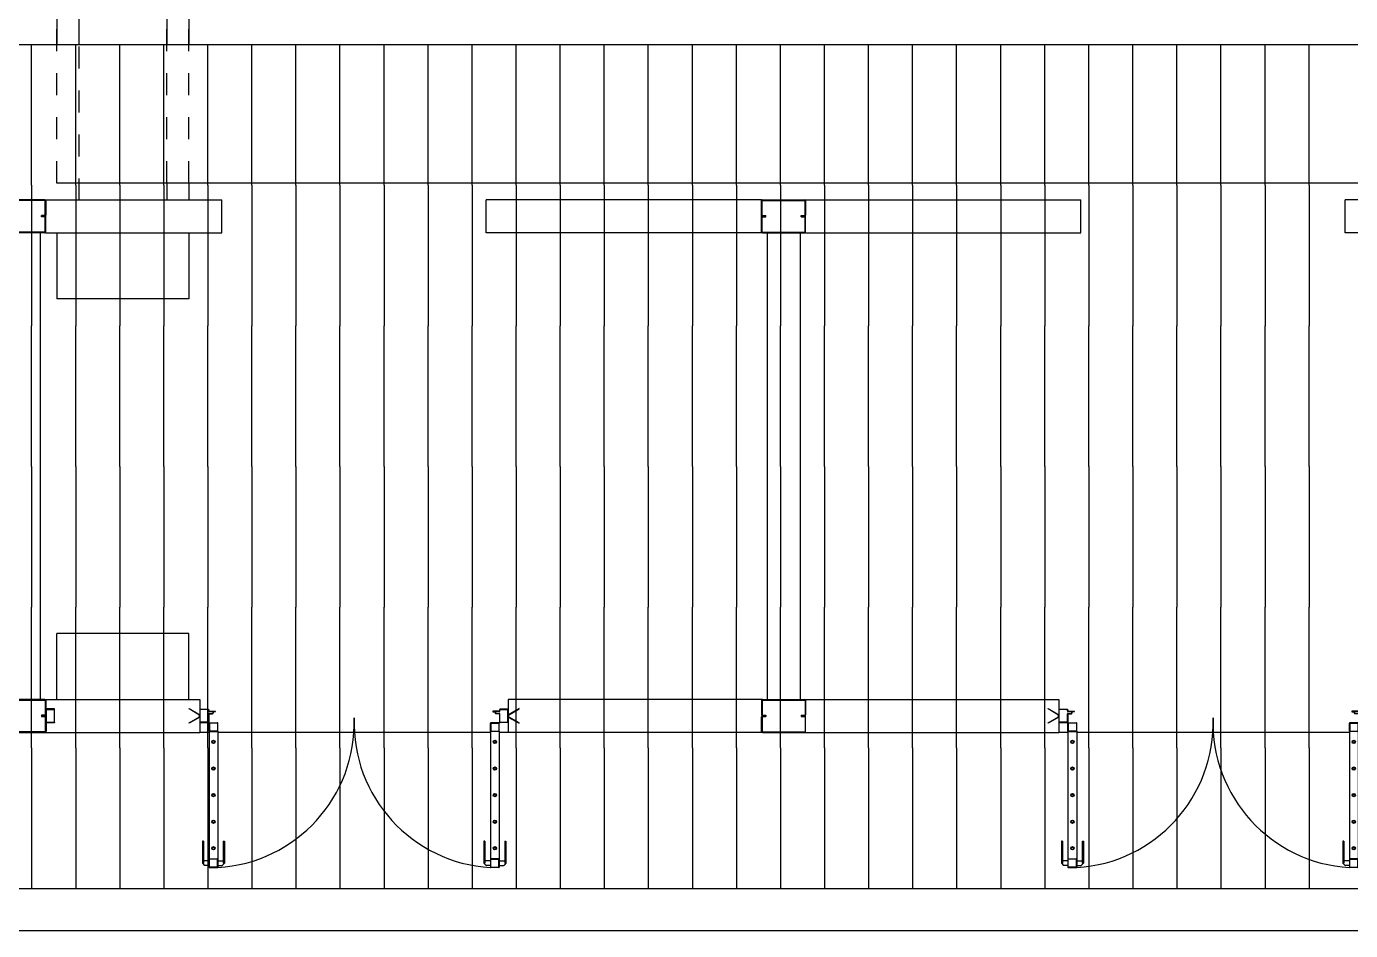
# Model space of a CAD drawing. Header units: millimetres. Extents: x 2128 to 2646, y 1972 to 2207.
# Drawn here: x 2280.61 to 2286.62, y 2119.33 to 2123.44 of the extents above; entities that cross this region are included whole.
import ezdxf

# ---------------------------------------------------------------- set-up
doc = ezdxf.new("R2010")
doc.units = ezdxf.units.MM
doc.linetypes.add('DASHED2', pattern=[0.375, 0.25, -0.125])
doc.linetypes.add('HIDDEN', pattern=[0.375, 0.25, -0.125])
for name, color, linetype in [('AR-ALV', 2, 'Continuous'), ('AR-CALÇADA', 1, 'Continuous'), ('AR-COB VISTA 02', 1, 'Continuous'), ('AR-COB-V1', 1, 'Continuous'), ('AR-COB-V3', 1, 'Continuous'), ('AR-COB-V4', 1, 'Continuous'), ('AR-PISO', 1, 'Continuous'), ('AR-PORTA', 1, 'Continuous'), ('AR-PROJ', 1, 'HIDDEN'), ('DET-HATCH ACO', 1, 'Continuous'), ('DET-PERFIL CADEIRA-C', 2, 'Continuous'), ('DET-PROJ', 1, 'DASHED2'), ('esq-c', 1, 'Continuous'), ('grapa', 21, 'HIDDEN'), ('maçaneta', 1, 'Continuous'), ('porta-c', 1, 'Continuous'), ('porta-v', 2, 'Continuous')]:
    doc.layers.add(name, color=color, linetype=linetype)

# ---------------------------------------------------------------- blocks, each defined once
blk = doc.blocks.new('gr12-met-01p')
at = {"layer": 'DET-HATCH ACO'}
for centre, start, end in [((0.0417, -0.1064), 273.42397, 1.92778), ((1.3583, -0.1064), 178.07222, 266.57603)]:
    blk.add_arc(centre, 0.6587, start, end, dxfattribs=at)
at = {"layer": 'esq-c'}
for p, q in [((0, -0.0472), (0, -0.1028)), ((0.0015, -0.1028), (0.0015, -0.0472)), ((0.0023, -0.045), (0.0377, -0.045)), ((0.0377, -0.0465), (0.0023, -0.0465)), ((0.0385, -0.0526), (0.0385, -0.0472)), ((0.04, -0.0472), (0.04, -0.0526)), ((0.0408, -0.0534), (0.0685, -0.0534)), ((0.0408, -0.0549), (0.0685, -0.0549)), ((0.0578, -0.0571), (0.0578, -0.0628)), ((0.0593, -0.0571), (0.0593, -0.0628)), ((0.0685, -0.0564), (0.06, -0.0564)), ((1.3593, -0.0534), (1.3315, -0.0534)), ((1.3593, -0.0549), (1.3315, -0.0549)), ((1.3315, -0.0564), (1.34, -0.0564)), ((1.3408, -0.0571), (1.3408, -0.0628)), ((1.3423, -0.0571), (1.3423, -0.0628)), ((1.36, -0.0472), (1.36, -0.0526)), ((1.3615, -0.0526), (1.3615, -0.0472)), ((1.3978, -0.045), (1.3623, -0.045)), ((1.3623, -0.0465), (1.3978, -0.0465)), ((1.3985, -0.1028), (1.3985, -0.0472)), ((1.4, -0.0472), (1.4, -0.1028)), ((0.0377, -0.1035), (0.0023, -0.1035)), ((0.0023, -0.105), (0.0377, -0.105)), ((0.0385, -0.1028), (0.0385, -0.0658)), ((0.04, -0.0658), (0.04, -0.1028)), ((0.0408, -0.0635), (0.057, -0.0635)), ((0.0408, -0.065), (0.057, -0.065)), ((0.041, -0.1435), (0.041, -0.108)), ((0.0425, -0.108), (0.0425, -0.1435)), ((0.0433, -0.1058), (0.0788, -0.1058)), ((0.0788, -0.1073), (0.0433, -0.1073)), ((0.0795, -0.108), (0.0795, -0.1435)), ((0.081, -0.1435), (0.081, -0.108)), ((1.319, -0.1435), (1.319, -0.108)), ((1.3205, -0.108), (1.3205, -0.1435)), ((1.3568, -0.1058), (1.3213, -0.1058)), ((1.3213, -0.1073), (1.3568, -0.1073)), ((1.3593, -0.0635), (1.343, -0.0635)), ((1.3593, -0.065), (1.343, -0.065)), ((1.3575, -0.108), (1.3575, -0.1435)), ((1.359, -0.1435), (1.359, -0.108)), ((1.36, -0.0658), (1.36, -0.1028)), ((1.3615, -0.1028), (1.3615, -0.0658)), ((1.3623, -0.1035), (1.3978, -0.1035)), ((1.3978, -0.105), (1.3623, -0.105)), ((0.0788, -0.1443), (0.0433, -0.1443)), ((0.0433, -0.1458), (0.0788, -0.1458)), ((1.3213, -0.1443), (1.3568, -0.1443)), ((1.3568, -0.1458), (1.3213, -0.1458)), ((0.041, -0.7262), (0.041, -0.7617)), ((0.0425, -0.7617), (0.0425, -0.7262)), ((0.0433, -0.7239), (0.0788, -0.7239)), ((0.0788, -0.7254), (0.0433, -0.7254)), ((0.0788, -0.7624), (0.0433, -0.7624)), ((0.0433, -0.7639), (0.0788, -0.7639)), ((0.0795, -0.7617), (0.0795, -0.7262)), ((0.081, -0.7262), (0.081, -0.7617)), ((1.319, -0.7262), (1.319, -0.7617)), ((1.3205, -0.7617), (1.3205, -0.7262)), ((1.3568, -0.7239), (1.3213, -0.7239)), ((1.3213, -0.7254), (1.3568, -0.7254)), ((1.3213, -0.7624), (1.3568, -0.7624)), ((1.3568, -0.7639), (1.3213, -0.7639)), ((1.3575, -0.7617), (1.3575, -0.7262)), ((1.359, -0.7262), (1.359, -0.7617))]:
    blk.add_line(p, q, dxfattribs=at)
for centre, radius, start, end in [((0.0023, -0.0472), 0.00225, 90, 180), ((0.0023, -0.0472), 0.00075, 90, 180), ((0.0377, -0.0472), 0.00225, 360, 90), ((0.0377, -0.0472), 0.00075, 360, 90), ((0.0408, -0.0526), 0.00225, 180, 269.99745), ((0.0408, -0.0526), 0.00075, 180, 270), ((0.06, -0.0571), 0.00225, 90, 180), ((0.06, -0.0571), 0.00075, 90, 180), ((0.0685, -0.0549), 0.0015, 270, 90), ((1.3315, -0.0549), 0.0015, 90, 270), ((1.34, -0.0571), 0.00225, 0, 90), ((1.34, -0.0571), 0.00075, 0, 90), ((1.3593, -0.0526), 0.00225, 270.00255, 0), ((1.3593, -0.0526), 0.00075, 270, 0), ((1.3623, -0.0472), 0.00225, 90, 180), ((1.3623, -0.0472), 0.00075, 90, 180), ((1.3978, -0.0472), 0.00225, 360, 90), ((1.3978, -0.0472), 0.00075, 360, 90), ((0.0023, -0.1028), 0.00225, 180, 270), ((0.0023, -0.1028), 0.00075, 180, 270), ((0.0377, -0.1028), 0.00225, 270, 0), ((0.0377, -0.1028), 0.00075, 270, 0), ((0.0408, -0.0658), 0.00225, 90, 180), ((0.0408, -0.0658), 0.00075, 90, 180), ((0.0433, -0.108), 0.00225, 90, 180), ((0.0433, -0.108), 0.00075, 90, 180), ((0.057, -0.0628), 0.00075, 270, 0), ((0.057, -0.0628), 0.00225, 270, 0), ((0.0788, -0.108), 0.00225, 360, 90), ((0.0788, -0.108), 0.00075, 360, 90), ((1.3213, -0.108), 0.00225, 90, 180), ((1.3213, -0.108), 0.00075, 90, 180), ((1.343, -0.0628), 0.00225, 180, 270), ((1.343, -0.0628), 0.00075, 180, 270), ((1.3568, -0.108), 0.00225, 360, 90), ((1.3568, -0.108), 0.00075, 360, 90), ((1.3593, -0.0658), 0.00225, 0, 90), ((1.3593, -0.0658), 0.00075, 0, 90), ((1.3623, -0.1028), 0.00225, 180, 270), ((1.3623, -0.1028), 0.00075, 180, 270), ((1.3978, -0.1028), 0.00225, 270, 0), ((1.3978, -0.1028), 0.00075, 270, 0), ((0.0433, -0.1435), 0.00225, 180, 270), ((0.0433, -0.1435), 0.00075, 180, 270), ((0.0788, -0.1435), 0.00225, 270, 0), ((0.0788, -0.1435), 0.00075, 270, 0), ((1.3213, -0.1435), 0.00225, 180, 270), ((1.3213, -0.1435), 0.00075, 180, 270), ((1.3568, -0.1435), 0.00075, 270, 0), ((1.3568, -0.1435), 0.00225, 270, 0), ((0.0433, -0.7262), 0.00225, 90, 180), ((0.0433, -0.7617), 0.00225, 180, 270), ((0.0433, -0.7262), 0.00075, 90, 180), ((0.0433, -0.7617), 0.00075, 180, 270), ((0.0788, -0.7262), 0.00225, 360, 90), ((0.0788, -0.7262), 0.00075, 360, 90), ((0.0788, -0.7617), 0.00225, 270, 0), ((0.0788, -0.7617), 0.00075, 270, 0), ((1.3213, -0.7262), 0.00225, 90, 180), ((1.3213, -0.7617), 0.00225, 180, 270), ((1.3213, -0.7262), 0.00075, 90, 180), ((1.3213, -0.7617), 0.00075, 180, 270), ((1.3568, -0.7262), 0.00225, 360, 90), ((1.3568, -0.7262), 0.00075, 360, 90), ((1.3568, -0.7617), 0.00075, 270, 0), ((1.3568, -0.7617), 0.00225, 270, 0)]:
    blk.add_arc(centre, radius, start, end, dxfattribs=at)
at = {"layer": 'grapa'}
for p, q in [((0, -0.07), (0, -0.08)), ((1.4, -0.07), (1.4, -0.08))]:
    blk.add_line(p, q, dxfattribs=at)
for points in [[(0, -0.08), (-0.0486, -0.108), (-0.0493, -0.1067), (-0.0015, -0.0791), (-0.0015, -0.0709), (-0.0493, -0.0433), (-0.0486, -0.042), (0, -0.07)], [(1.4, -0.08), (1.4486, -0.108), (1.4493, -0.1067), (1.4015, -0.0791), (1.4015, -0.0709), (1.4493, -0.0433), (1.4486, -0.042), (1.4, -0.07)]]:
    blk.add_lwpolyline(points, dxfattribs=at)
at = {"layer": 'maçaneta'}
for p, q in [((0.011, -0.6439), (0.011, -0.7439)), ((0.016, -0.6439), (0.011, -0.6439)), ((0.016, -0.6439), (0.016, -0.7439)), ((0.106, -0.6439), (0.106, -0.7439)), ((0.106, -0.6439), (0.111, -0.6439)), ((0.111, -0.6439), (0.111, -0.7439)), ((1.289, -0.6439), (1.289, -0.7439)), ((1.294, -0.6439), (1.289, -0.6439)), ((1.294, -0.6439), (1.294, -0.7439)), ((1.384, -0.6439), (1.384, -0.7439)), ((1.384, -0.6439), (1.389, -0.6439)), ((1.389, -0.6439), (1.389, -0.7439)), ((0.016, -0.7439), (0.011, -0.7439)), ((0.011, -0.7439), (0.021, -0.7539)), ((0.041, -0.7339), (0.016, -0.7339)), ((0.041, -0.7539), (0.021, -0.7539)), ((0.081, -0.7339), (0.106, -0.7339)), ((0.081, -0.7539), (0.101, -0.7539)), ((0.111, -0.7439), (0.101, -0.7539)), ((0.106, -0.7439), (0.111, -0.7439)), ((1.294, -0.7439), (1.289, -0.7439)), ((1.289, -0.7439), (1.299, -0.7539)), ((1.319, -0.7339), (1.294, -0.7339)), ((1.319, -0.7539), (1.299, -0.7539)), ((1.359, -0.7339), (1.384, -0.7339)), ((1.359, -0.7539), (1.379, -0.7539)), ((1.389, -0.7439), (1.379, -0.7539)), ((1.384, -0.7439), (1.389, -0.7439))]:
    blk.add_line(p, q, dxfattribs=at)
at = {"layer": 'porta-c'}
for centre, radius in [((0.061, -0.1933), 0.0075), ((0.061, -0.1933), 0.005), ((1.339, -0.1933), 0.0075), ((1.339, -0.1933), 0.005), ((0.061, -0.3141), 0.0075), ((0.061, -0.3141), 0.005), ((1.339, -0.3141), 0.0075), ((1.339, -0.3141), 0.005), ((0.061, -0.4348), 0.0075), ((0.061, -0.4348), 0.005), ((1.339, -0.4348), 0.0075), ((1.339, -0.4348), 0.005), ((0.061, -0.5556), 0.0075), ((0.061, -0.5556), 0.005), ((1.339, -0.5556), 0.0075), ((1.339, -0.5556), 0.005), ((0.061, -0.6763), 0.0075), ((0.061, -0.6763), 0.005), ((1.339, -0.6763), 0.0075), ((1.339, -0.6763), 0.005)]:
    blk.add_circle(centre, radius, dxfattribs=at)
at = {"layer": 'porta-v'}
for p, q in [((0.041, -0.1435), (0.041, -0.7262)), ((0.081, -0.1435), (0.081, -0.7262)), ((1.319, -0.1435), (1.319, -0.7262)), ((1.359, -0.1435), (1.359, -0.7262))]:
    blk.add_line(p, q, dxfattribs=at)
blk = doc.blocks.new('DET-GS-PLANTA BAIXA1')
at = {"layer": 'AR-ALV'}
for p, q in [((-0.05, -4.415), (-0.05, -4.265)), ((-0.05, -4.265), (0.75, -4.265)), ((0.75, -4.415), (0.75, -4.265)), ((1.95, -4.415), (1.95, -4.265)), ((3.2, -4.265), (1.95, -4.265)), ((3.2, -4.415), (3.2, -4.265)), ((3.4, -4.415), (3.4, -4.265)), ((3.4, -4.265), (4.65, -4.265)), ((4.65, -4.415), (4.65, -4.265)), ((5.85, -4.415), (5.85, -4.265)), ((6.65, -4.265), (5.85, -4.265)), ((-0.075, -4.415), (-0.075, -6.535)), ((-0.05, -4.415), (0.75, -4.415)), ((3.2, -4.415), (1.95, -4.415)), ((3.225, -4.415), (3.225, -6.535)), ((3.375, -4.415), (3.375, -6.535)), ((3.4, -4.415), (4.65, -4.415)), ((6.65, -4.415), (5.85, -4.415)), ((-0.0543, -6.535), (0.65, -6.535)), ((0.65, -6.535), (0.65, -6.685)), ((2.05, -6.535), (2.05, -6.685)), ((3.2043, -6.535), (2.05, -6.535)), ((3.3957, -6.535), (4.55, -6.535)), ((4.55, -6.535), (4.55, -6.685)), ((-0.0543, -6.685), (0.65, -6.685)), ((3.2043, -6.685), (2.05, -6.685)), ((3.3957, -6.685), (4.55, -6.685))]:
    blk.add_line(p, q, dxfattribs=at)
at = {"layer": 'AR-PISO'}
for p, q in [((6, -4.19), (0, -4.19)), ((0, -4.415), (0, -4.715)), ((0.6, -4.415), (0.6, -4.715)), ((0.6, -4.715), (0, -4.715)), ((0, -6.535), (0, -6.235)), ((0.6, -6.235), (0, -6.235)), ((0.6, -6.535), (0.6, -6.235)), ((0.691, -6.685), (0.65, -6.685)), ((1.969, -6.685), (0.731, -6.685)), ((2.05, -6.685), (2.009, -6.685)), ((4.591, -6.685), (4.55, -6.685)), ((5.869, -6.685), (4.631, -6.685))]:
    blk.add_line(p, q, dxfattribs=at)
at = {"layer": 'DET-PERFIL CADEIRA-C'}
for p, q in [((-0.0543, -4.265), (-0.2457, -4.265)), ((-0.055, -4.2678), (-0.245, -4.2678)), ((3.2043, -4.265), (3.3957, -4.265)), ((3.2043, -4.265), (3.3957, -4.265)), ((3.205, -4.2678), (3.395, -4.2678)), ((3.205, -4.2678), (3.395, -4.2678)), ((-0.0529, -4.335), (-0.0529, -4.27)), ((-0.05, -4.2693), (-0.05, -4.3357)), ((3.2, -4.2693), (3.2, -4.3357)), ((3.2, -4.2693), (3.2, -4.3357)), ((3.2028, -4.335), (3.2028, -4.27)), ((3.2028, -4.335), (3.2028, -4.27)), ((3.3971, -4.335), (3.3971, -4.27)), ((3.3971, -4.335), (3.3971, -4.27)), ((3.4, -4.2693), (3.4, -4.3357)), ((3.4, -4.2693), (3.4, -4.3357)), ((-0.07, -4.3428), (-0.07, -4.3371)), ((-0.055, -4.3371), (-0.07, -4.3371)), ((-0.0543, -4.34), (-0.07, -4.34)), ((-0.055, -4.3428), (-0.07, -4.3428)), ((-0.0529, -4.41), (-0.0529, -4.345)), ((-0.05, -4.4107), (-0.05, -4.3443)), ((3.2, -4.4107), (3.2, -4.3443)), ((3.2, -4.4107), (3.2, -4.3443)), ((3.2028, -4.41), (3.2028, -4.345)), ((3.2028, -4.41), (3.2028, -4.345)), ((3.2043, -4.34), (3.22, -4.34)), ((3.2043, -4.34), (3.22, -4.34)), ((3.205, -4.3371), (3.22, -4.3371)), ((3.205, -4.3371), (3.22, -4.3371)), ((3.205, -4.3428), (3.22, -4.3428)), ((3.205, -4.3428), (3.22, -4.3428)), ((3.22, -4.3428), (3.22, -4.3371)), ((3.22, -4.3428), (3.22, -4.3371)), ((3.38, -4.3371), (3.395, -4.3371)), ((3.38, -4.3428), (3.38, -4.3371)), ((3.38, -4.3371), (3.395, -4.3371)), ((3.38, -4.3428), (3.38, -4.3371)), ((3.38, -4.34), (3.3957, -4.34)), ((3.38, -4.34), (3.3957, -4.34)), ((3.38, -4.3428), (3.395, -4.3428)), ((3.38, -4.3428), (3.395, -4.3428)), ((3.3971, -4.41), (3.3971, -4.345)), ((3.3971, -4.41), (3.3971, -4.345)), ((3.4, -4.4107), (3.4, -4.3443)), ((3.4, -4.4107), (3.4, -4.3443)), ((-0.0543, -4.415), (-0.2457, -4.415)), ((-0.055, -4.4121), (-0.245, -4.4121)), ((3.2043, -4.415), (3.3957, -4.415)), ((3.2043, -4.415), (3.3957, -4.415)), ((3.205, -4.4121), (3.395, -4.4121)), ((3.205, -4.4121), (3.395, -4.4121)), ((-0.0543, -6.535), (-0.2457, -6.535)), ((-0.0543, -6.535), (-0.2457, -6.535)), ((-0.2457, -6.535), (-0.0543, -6.535)), ((-0.055, -6.5378), (-0.245, -6.5378)), ((-0.055, -6.5378), (-0.245, -6.5378)), ((-0.245, -6.5378), (-0.055, -6.5378)), ((-0.0529, -6.54), (-0.0529, -6.605)), ((-0.0529, -6.54), (-0.0529, -6.605)), ((-0.0529, -6.54), (-0.0529, -6.605)), ((-0.05, -6.5393), (-0.05, -6.6057)), ((-0.05, -6.5393), (-0.05, -6.6057)), ((-0.05, -6.5393), (-0.05, -6.6057)), ((3.2, -6.5393), (3.2, -6.6057)), ((3.2028, -6.54), (3.2028, -6.605)), ((3.2043, -6.535), (3.3957, -6.535)), ((3.205, -6.5378), (3.395, -6.5378)), ((3.3971, -6.54), (3.3971, -6.605)), ((3.4, -6.5393), (3.4, -6.6057)), ((-0.07, -6.6071), (-0.07, -6.6128)), ((-0.055, -6.6071), (-0.07, -6.6071)), ((-0.07, -6.6071), (-0.07, -6.6128)), ((-0.055, -6.6071), (-0.07, -6.6071)), ((-0.07, -6.6071), (-0.055, -6.6071)), ((-0.07, -6.6071), (-0.07, -6.6128)), ((-0.0543, -6.61), (-0.07, -6.61)), ((-0.0543, -6.61), (-0.07, -6.61)), ((-0.07, -6.61), (-0.0543, -6.61)), ((-0.055, -6.6128), (-0.07, -6.6128)), ((-0.055, -6.6128), (-0.07, -6.6128)), ((-0.07, -6.6128), (-0.055, -6.6128)), ((3.2043, -6.61), (3.22, -6.61)), ((3.205, -6.6071), (3.22, -6.6071)), ((3.205, -6.6128), (3.22, -6.6128)), ((3.22, -6.6071), (3.22, -6.6128)), ((3.38, -6.6071), (3.395, -6.6071)), ((3.38, -6.6071), (3.38, -6.6128)), ((3.38, -6.61), (3.3957, -6.61)), ((3.38, -6.6128), (3.395, -6.6128)), ((-0.0529, -6.615), (-0.0529, -6.68)), ((-0.0529, -6.615), (-0.0529, -6.68)), ((-0.0529, -6.615), (-0.0529, -6.68)), ((-0.05, -6.6807), (-0.05, -6.6143)), ((-0.05, -6.6807), (-0.05, -6.6143)), ((-0.05, -6.6807), (-0.05, -6.6143)), ((3.2, -6.6807), (3.2, -6.6143)), ((3.2028, -6.615), (3.2028, -6.68)), ((3.3971, -6.615), (3.3971, -6.68)), ((3.4, -6.6807), (3.4, -6.6143)), ((-0.0543, -6.685), (-0.2457, -6.685)), ((-0.0543, -6.685), (-0.2457, -6.685)), ((-0.2457, -6.685), (-0.0543, -6.685)), ((-0.055, -6.6821), (-0.245, -6.6821)), ((-0.055, -6.6821), (-0.245, -6.6821)), ((-0.245, -6.6821), (-0.055, -6.6821)), ((3.2043, -6.685), (3.3957, -6.685)), ((3.205, -6.6821), (3.395, -6.6821))]:
    blk.add_line(p, q, dxfattribs=at)
for points in [[(-0.05, -6.54), (-0.05, -6.5771, 0.414214), (-0.0472, -6.58), (-0.01, -6.58), (-0.01, -6.5781), (-0.0467, -6.5781, -0.414214), (-0.0481, -6.5767), (-0.0481, -6.54)], [(-0.05, -6.68), (-0.05, -6.6428, -0.414214), (-0.0472, -6.64), (-0.01, -6.64), (-0.01, -6.6419), (-0.0467, -6.6419, 0.414214), (-0.0481, -6.6433), (-0.0481, -6.68)]]:
    blk.add_lwpolyline(points, format="xyb", close=True, dxfattribs=at)
for centre, radius, start, end in [((-0.055, -4.27), 0.00214, 0, 90), ((-0.0543, -4.2693), 0.00428, 0, 90), ((3.2043, -4.2693), 0.00428, 90, 180), ((3.2043, -4.2693), 0.00428, 90, 180), ((3.205, -4.27), 0.00214, 90, 180), ((3.205, -4.27), 0.00214, 90, 180), ((3.395, -4.27), 0.00214, 360, 90), ((3.395, -4.27), 0.00214, 360, 90), ((3.3957, -4.2693), 0.00428, 360, 90), ((3.3957, -4.2693), 0.00428, 360, 90), ((-0.055, -4.335), 0.00214, 270, 0), ((-0.055, -4.345), 0.00214, 360, 90), ((-0.0543, -4.3357), 0.00428, 270, 0), ((-0.0543, -4.3443), 0.00428, 0, 90), ((3.2043, -4.3357), 0.00428, 180, 270), ((3.2043, -4.3357), 0.00428, 180, 270), ((3.2043, -4.3443), 0.00428, 90, 180), ((3.2043, -4.3443), 0.00428, 90, 180), ((3.205, -4.335), 0.00214, 180, 270), ((3.205, -4.335), 0.00214, 180, 270), ((3.205, -4.345), 0.00214, 90, 180), ((3.205, -4.345), 0.00214, 90, 180), ((3.395, -4.335), 0.00214, 270, 0), ((3.395, -4.335), 0.00214, 270, 0), ((3.395, -4.345), 0.00214, 0, 90), ((3.395, -4.345), 0.00214, 0, 90), ((3.3957, -4.3357), 0.00428, 270, 0), ((3.3957, -4.3357), 0.00428, 270, 0), ((3.3957, -4.3443), 0.00428, 360, 90), ((3.3957, -4.3443), 0.00428, 360, 90), ((-0.055, -4.41), 0.00214, 270, 360), ((-0.0543, -4.4107), 0.00428, 270, 360), ((3.2043, -4.4107), 0.00428, 180, 270), ((3.2043, -4.4107), 0.00428, 180, 270), ((3.205, -4.41), 0.00214, 180, 270), ((3.205, -4.41), 0.00214, 180, 270), ((3.395, -4.41), 0.00214, 270, 360), ((3.395, -4.41), 0.00214, 270, 360), ((3.3957, -4.4107), 0.00428, 270, 360), ((3.3957, -4.4107), 0.00428, 270, 360), ((-0.055, -6.54), 0.00214, 0, 90), ((-0.055, -6.54), 0.00214, 0, 90), ((-0.055, -6.54), 0.00214, 0, 90), ((-0.0543, -6.5393), 0.00428, 0, 90), ((-0.0543, -6.5393), 0.00428, 0, 90), ((-0.0543, -6.5393), 0.00428, 0, 90), ((3.2043, -6.5393), 0.00428, 90, 180), ((3.205, -6.54), 0.00214, 90, 180), ((3.395, -6.54), 0.00214, 0, 90), ((3.3957, -6.5393), 0.00428, 0, 90), ((-0.055, -6.605), 0.00214, 270, 0), ((-0.055, -6.605), 0.00214, 270, 0), ((-0.055, -6.605), 0.00214, 270, 0), ((-0.055, -6.615), 0.00214, 360, 90), ((-0.055, -6.615), 0.00214, 360, 90), ((-0.055, -6.615), 0.00214, 0, 90), ((-0.0543, -6.6057), 0.00428, 270, 0), ((-0.0543, -6.6057), 0.00428, 270, 0), ((-0.0543, -6.6057), 0.00428, 270, 0), ((-0.0543, -6.6143), 0.00428, 0, 90), ((-0.0543, -6.6143), 0.00428, 0, 90), ((-0.0543, -6.6143), 0.00428, 0, 90), ((3.2043, -6.6057), 0.00428, 180, 270), ((3.2043, -6.6143), 0.00428, 90, 180), ((3.205, -6.605), 0.00214, 180, 270), ((3.205, -6.615), 0.00214, 90, 180), ((3.395, -6.605), 0.00214, 270, 0), ((3.395, -6.615), 0.00214, 0, 90), ((3.3957, -6.6057), 0.00428, 270, 0), ((3.3957, -6.6143), 0.00428, 0, 90), ((-0.055, -6.68), 0.00214, 270, 0), ((-0.055, -6.68), 0.00214, 270, 0), ((-0.055, -6.68), 0.00214, 270, 0), ((-0.0543, -6.6807), 0.00428, 270, 0), ((-0.0543, -6.6807), 0.00428, 270, 0), ((-0.0543, -6.6807), 0.00428, 270, 0), ((3.2043, -6.6807), 0.00428, 180, 270), ((3.205, -6.68), 0.00214, 180, 270), ((3.395, -6.68), 0.00214, 270, 0), ((3.3957, -6.6807), 0.00428, 270, 0)]:
    blk.add_arc(centre, radius, start, end, dxfattribs=at)
at = {"layer": 'DET-PROJ', "ltscale": 0.25}
for p, q in [((0, -4.19), (0, -3.3688)), ((0.1, -3.3688), (0.1, -4.265)), ((0.5, -4.19), (0.5, -3.3688)), ((0.6, -4.19), (0.6, -3.3688)), ((0.5, -4.19), (0.5, -4.265)), ((0.6, -4.19), (0.6, -4.265))]:
    blk.add_line(p, q, dxfattribs=at)
at = {"layer": 'esq-c'}
for p, q in [((-0.05, -6.6377), (-0.05, -6.5822)), ((-0.0485, -6.5822), (-0.0485, -6.6377)), ((-0.0122, -6.58), (-0.0477, -6.58)), ((-0.0477, -6.5815), (-0.0122, -6.5815)), ((-0.0115, -6.5822), (-0.0115, -6.6377)), ((-0.01, -6.6377), (-0.01, -6.5822)), ((-0.0477, -6.6385), (-0.0122, -6.6385)), ((-0.0122, -6.64), (-0.0477, -6.64))]:
    blk.add_line(p, q, dxfattribs=at)
for centre, radius, start, end in [((-0.0477, -6.5822), 0.00225, 90, 180), ((-0.0477, -6.5822), 0.00075, 90, 180), ((-0.0122, -6.5822), 0.00225, 0, 90), ((-0.0122, -6.5822), 0.00075, 0, 90), ((-0.0477, -6.6377), 0.00225, 180, 270), ((-0.0477, -6.6377), 0.00075, 180, 270), ((-0.0122, -6.6377), 0.00225, 270, 0), ((-0.0122, -6.6377), 0.00075, 270, 0)]:
    blk.add_arc(centre, radius, start, end, dxfattribs=at)
at = {"layer": 'AR-PORTA'}
for p in [(0.65, -6.535), (4.55, -6.535)]:
    blk.add_blockref('gr12-met-01p', p, dxfattribs=at)

msp = doc.modelspace()

# ---------------------------------------------------------------- linework, layer by layer
at = {"layer": 'AR-CALÇADA'}
msp.add_line((2261.98, 2119.3301), (2287.8929, 2119.3301), dxfattribs=at)
at = {"layer": 'AR-COB VISTA 02'}
for p, q in [((2280.6349, 2122.7164), (2280.6349, 2123.3556)), ((2280.8349, 2122.7164), (2280.8349, 2123.3556)), ((2281.0349, 2122.7164), (2281.0349, 2123.3556)), ((2281.2349, 2122.7164), (2281.2349, 2123.3556)), ((2281.4349, 2122.7164), (2281.4349, 2123.3556)), ((2281.6349, 2122.7164), (2281.6349, 2123.3556)), ((2281.8349, 2122.7164), (2281.8349, 2123.3556)), ((2282.0349, 2122.7164), (2282.0349, 2123.3556)), ((2282.2349, 2122.7164), (2282.2349, 2123.3556)), ((2282.4349, 2122.7164), (2282.4349, 2123.3556)), ((2282.6349, 2122.7164), (2282.6349, 2123.3556)), ((2282.8349, 2122.7164), (2282.8349, 2123.3556)), ((2283.0349, 2122.7164), (2283.0349, 2123.3556)), ((2283.2349, 2122.7164), (2283.2349, 2123.3556)), ((2283.4349, 2122.7164), (2283.4349, 2123.3556)), ((2283.6349, 2122.7164), (2283.6349, 2123.3556)), ((2283.6349, 2122.7164), (2283.6349, 2123.3556)), ((2283.8349, 2122.7164), (2283.8349, 2123.3556)), ((2284.0349, 2122.7164), (2284.0349, 2123.3556)), ((2284.2349, 2122.7164), (2284.2349, 2123.3556)), ((2284.4349, 2122.7164), (2284.4349, 2123.3556)), ((2284.6349, 2122.7164), (2284.6349, 2123.3556)), ((2284.8349, 2122.7164), (2284.8349, 2123.3556)), ((2285.0349, 2122.7164), (2285.0349, 2123.3556)), ((2285.2349, 2122.7164), (2285.2349, 2123.3556)), ((2285.4349, 2122.7164), (2285.4349, 2123.3556)), ((2285.6349, 2122.7164), (2285.6349, 2123.3556)), ((2285.8349, 2122.7164), (2285.8349, 2123.3556)), ((2286.0349, 2122.7164), (2286.0349, 2123.3556)), ((2286.2349, 2122.7164), (2286.2349, 2123.3556)), ((2286.4349, 2122.7164), (2286.4349, 2123.3556)), ((2283.6349, 2122.7164), (2283.6349, 2122.0773)), ((2283.6349, 2120.16), (2283.6349, 2120.7991)), ((2280.6349, 2120.16), (2280.6349, 2119.5209)), ((2280.8349, 2120.16), (2280.8349, 2119.5209)), ((2281.0349, 2120.16), (2281.0349, 2119.5209)), ((2281.2349, 2120.16), (2281.2349, 2119.5209)), ((2281.4349, 2120.16), (2281.4349, 2119.5209)), ((2281.6349, 2120.16), (2281.6349, 2119.5209)), ((2281.8349, 2120.16), (2281.8349, 2119.5209)), ((2282.0349, 2120.16), (2282.0349, 2119.5209)), ((2282.2349, 2120.16), (2282.2349, 2119.5209)), ((2282.4349, 2120.16), (2282.4349, 2119.5209)), ((2282.6349, 2120.16), (2282.6349, 2119.5209)), ((2282.8349, 2120.16), (2282.8349, 2119.5209)), ((2283.0349, 2120.16), (2283.0349, 2119.5209)), ((2283.2349, 2120.16), (2283.2349, 2119.5209)), ((2283.4349, 2120.16), (2283.4349, 2119.5209)), ((2283.6349, 2120.16), (2283.6349, 2119.5209)), ((2283.6349, 2120.16), (2283.6349, 2119.5209)), ((2283.8349, 2120.16), (2283.8349, 2119.5209)), ((2284.0349, 2120.16), (2284.0349, 2119.5209)), ((2284.2349, 2120.16), (2284.2349, 2119.5209)), ((2284.4349, 2120.16), (2284.4349, 2119.5209)), ((2284.6349, 2120.16), (2284.6349, 2119.5209)), ((2284.8349, 2120.16), (2284.8349, 2119.5209)), ((2285.0349, 2120.16), (2285.0349, 2119.5209)), ((2285.2349, 2120.16), (2285.2349, 2119.5209)), ((2285.4349, 2120.16), (2285.4349, 2119.5209)), ((2285.6349, 2120.16), (2285.6349, 2119.5209)), ((2285.8349, 2120.16), (2285.8349, 2119.5209)), ((2286.0349, 2120.16), (2286.0349, 2119.5209)), ((2286.2349, 2120.16), (2286.2349, 2119.5209)), ((2286.4349, 2120.16), (2286.4349, 2119.5209))]:
    msp.add_line(p, q, dxfattribs=at)
at = {"layer": 'AR-COB-V1'}
for p, q in [((2280.3992, 2123.3556), (2287.6992, 2123.3556)), ((2280.3992, 2119.5209), (2287.6992, 2119.5209))]:
    msp.add_line(p, q, dxfattribs=at)
at = {"layer": 'AR-COB-V3'}
for p, q in [((2280.6349, 2122.7164), (2280.6349, 2122.0773)), ((2280.8349, 2122.7164), (2280.8349, 2122.0773)), ((2281.0349, 2122.7164), (2281.0349, 2122.0773)), ((2281.2349, 2122.7164), (2281.2349, 2122.0773)), ((2281.4349, 2122.7164), (2281.4349, 2122.0773)), ((2281.6349, 2122.7164), (2281.6349, 2122.0773)), ((2281.8349, 2122.7164), (2281.8349, 2122.0773)), ((2282.0349, 2122.7164), (2282.0349, 2122.0773)), ((2282.2349, 2122.7164), (2282.2349, 2122.0773)), ((2282.4349, 2122.7164), (2282.4349, 2122.0773)), ((2282.6349, 2122.7164), (2282.6349, 2122.0773)), ((2282.8349, 2122.7164), (2282.8349, 2122.0773)), ((2283.0349, 2122.7164), (2283.0349, 2122.0773)), ((2283.2349, 2122.7164), (2283.2349, 2122.0773)), ((2283.4349, 2122.7164), (2283.4349, 2122.0773)), ((2283.6349, 2122.7164), (2283.6349, 2122.0773)), ((2283.8349, 2122.7164), (2283.8349, 2122.0773)), ((2284.0349, 2122.7164), (2284.0349, 2122.0773)), ((2284.2349, 2122.7164), (2284.2349, 2122.0773)), ((2284.4349, 2122.7164), (2284.4349, 2122.0773)), ((2284.6349, 2122.7164), (2284.6349, 2122.0773)), ((2284.8349, 2122.7164), (2284.8349, 2122.0773)), ((2285.0349, 2122.7164), (2285.0349, 2122.0773)), ((2285.2349, 2122.7164), (2285.2349, 2122.0773)), ((2285.4349, 2122.7164), (2285.4349, 2122.0773)), ((2285.6349, 2122.7164), (2285.6349, 2122.0773)), ((2285.8349, 2122.7164), (2285.8349, 2122.0773)), ((2286.0349, 2122.7164), (2286.0349, 2122.0773)), ((2286.2349, 2122.7164), (2286.2349, 2122.0773)), ((2286.4349, 2122.7164), (2286.4349, 2122.0773)), ((2280.6349, 2120.16), (2280.6349, 2120.7991)), ((2280.8349, 2120.16), (2280.8349, 2120.7991)), ((2281.0349, 2120.16), (2281.0349, 2120.7991)), ((2281.2349, 2120.16), (2281.2349, 2120.7991)), ((2281.4349, 2120.16), (2281.4349, 2120.7991)), ((2281.6349, 2120.16), (2281.6349, 2120.7991)), ((2281.8349, 2120.16), (2281.8349, 2120.7991)), ((2282.0349, 2120.16), (2282.0349, 2120.7991)), ((2282.2349, 2120.16), (2282.2349, 2120.7991)), ((2282.4349, 2120.16), (2282.4349, 2120.7991)), ((2282.6349, 2120.16), (2282.6349, 2120.7991)), ((2282.8349, 2120.16), (2282.8349, 2120.7991)), ((2283.0349, 2120.16), (2283.0349, 2120.7991)), ((2283.2349, 2120.16), (2283.2349, 2120.7991)), ((2283.4349, 2120.16), (2283.4349, 2120.7991)), ((2283.6349, 2120.16), (2283.6349, 2120.7991)), ((2283.8349, 2120.16), (2283.8349, 2120.7991)), ((2284.0349, 2120.16), (2284.0349, 2120.7991)), ((2284.2349, 2120.16), (2284.2349, 2120.7991)), ((2284.4349, 2120.16), (2284.4349, 2120.7991)), ((2284.6349, 2120.16), (2284.6349, 2120.7991)), ((2284.8349, 2120.16), (2284.8349, 2120.7991)), ((2285.0349, 2120.16), (2285.0349, 2120.7991)), ((2285.2349, 2120.16), (2285.2349, 2120.7991)), ((2285.4349, 2120.16), (2285.4349, 2120.7991)), ((2285.6349, 2120.16), (2285.6349, 2120.7991)), ((2285.8349, 2120.16), (2285.8349, 2120.7991)), ((2286.0349, 2120.16), (2286.0349, 2120.7991)), ((2286.2349, 2120.16), (2286.2349, 2120.7991)), ((2286.4349, 2120.16), (2286.4349, 2120.7991))]:
    msp.add_line(p, q, dxfattribs=at)
at = {"layer": 'AR-COB-V4'}
for p, q in [((2280.6349, 2121.4382), (2280.6349, 2122.0773)), ((2280.8349, 2121.4382), (2280.8349, 2122.0773)), ((2281.0349, 2121.4382), (2281.0349, 2122.0773)), ((2281.2349, 2121.4382), (2281.2349, 2122.0773)), ((2281.4349, 2121.4382), (2281.4349, 2122.0773)), ((2281.6349, 2121.4382), (2281.6349, 2122.0773)), ((2281.8349, 2121.4382), (2281.8349, 2122.0773)), ((2282.0349, 2121.4382), (2282.0349, 2122.0773)), ((2282.2349, 2121.4382), (2282.2349, 2122.0773)), ((2282.4349, 2121.4382), (2282.4349, 2122.0773)), ((2282.6349, 2121.4382), (2282.6349, 2122.0773)), ((2282.8349, 2121.4382), (2282.8349, 2122.0773)), ((2283.0349, 2121.4382), (2283.0349, 2122.0773)), ((2283.2349, 2121.4382), (2283.2349, 2122.0773)), ((2283.4349, 2121.4382), (2283.4349, 2122.0773)), ((2283.6349, 2121.4382), (2283.6349, 2122.0773)), ((2283.6349, 2121.4382), (2283.6349, 2122.0773)), ((2283.8349, 2121.4382), (2283.8349, 2122.0773)), ((2284.0349, 2121.4382), (2284.0349, 2122.0773)), ((2284.2349, 2121.4382), (2284.2349, 2122.0773)), ((2284.4349, 2121.4382), (2284.4349, 2122.0773)), ((2284.6349, 2121.4382), (2284.6349, 2122.0773)), ((2284.8349, 2121.4382), (2284.8349, 2122.0773)), ((2285.0349, 2121.4382), (2285.0349, 2122.0773)), ((2285.2349, 2121.4382), (2285.2349, 2122.0773)), ((2285.4349, 2121.4382), (2285.4349, 2122.0773)), ((2285.6349, 2121.4382), (2285.6349, 2122.0773)), ((2285.8349, 2121.4382), (2285.8349, 2122.0773)), ((2286.0349, 2121.4382), (2286.0349, 2122.0773)), ((2286.2349, 2121.4382), (2286.2349, 2122.0773)), ((2286.4349, 2121.4382), (2286.4349, 2122.0773)), ((2280.6349, 2121.4382), (2280.6349, 2120.7991)), ((2280.8349, 2121.4382), (2280.8349, 2120.7991)), ((2281.0349, 2121.4382), (2281.0349, 2120.7991)), ((2281.2349, 2121.4382), (2281.2349, 2120.7991)), ((2281.4349, 2121.4382), (2281.4349, 2120.7991)), ((2281.6349, 2121.4382), (2281.6349, 2120.7991)), ((2281.8349, 2121.4382), (2281.8349, 2120.7991)), ((2282.0349, 2121.4382), (2282.0349, 2120.7991)), ((2282.2349, 2121.4382), (2282.2349, 2120.7991)), ((2282.4349, 2121.4382), (2282.4349, 2120.7991)), ((2282.6349, 2121.4382), (2282.6349, 2120.7991)), ((2282.8349, 2121.4382), (2282.8349, 2120.7991)), ((2283.0349, 2121.4382), (2283.0349, 2120.7991)), ((2283.2349, 2121.4382), (2283.2349, 2120.7991)), ((2283.4349, 2121.4382), (2283.4349, 2120.7991)), ((2283.6349, 2121.4382), (2283.6349, 2120.7991)), ((2283.6349, 2121.4382), (2283.6349, 2120.7991)), ((2283.8349, 2121.4382), (2283.8349, 2120.7991)), ((2284.0349, 2121.4382), (2284.0349, 2120.7991)), ((2284.2349, 2121.4382), (2284.2349, 2120.7991)), ((2284.4349, 2121.4382), (2284.4349, 2120.7991)), ((2284.6349, 2121.4382), (2284.6349, 2120.7991)), ((2284.8349, 2121.4382), (2284.8349, 2120.7991)), ((2285.0349, 2121.4382), (2285.0349, 2120.7991)), ((2285.2349, 2121.4382), (2285.2349, 2120.7991)), ((2285.4349, 2121.4382), (2285.4349, 2120.7991)), ((2285.6349, 2121.4382), (2285.6349, 2120.7991)), ((2285.8349, 2121.4382), (2285.8349, 2120.7991)), ((2286.0349, 2121.4382), (2286.0349, 2120.7991)), ((2286.2349, 2121.4382), (2286.2349, 2120.7991)), ((2286.4349, 2121.4382), (2286.4349, 2120.7991))]:
    msp.add_line(p, q, dxfattribs=at)
at = {"layer": 'AR-PROJ'}
for p, q in [((2280.7492, 2123.5463), (2280.7492, 2123.3556)), ((2280.8492, 2123.5463), (2280.8492, 2123.3556)), ((2281.2492, 2123.5463), (2281.2492, 2123.3556)), ((2281.3492, 2123.5463), (2281.3492, 2123.3556))]:
    msp.add_line(p, q, dxfattribs=at)

# ---------------------------------------------------------------- block references
msp.add_blockref('DET-GS-PLANTA BAIXA1', (2280.7492, 2126.9151))

doc.saveas('drawing.dxf')
